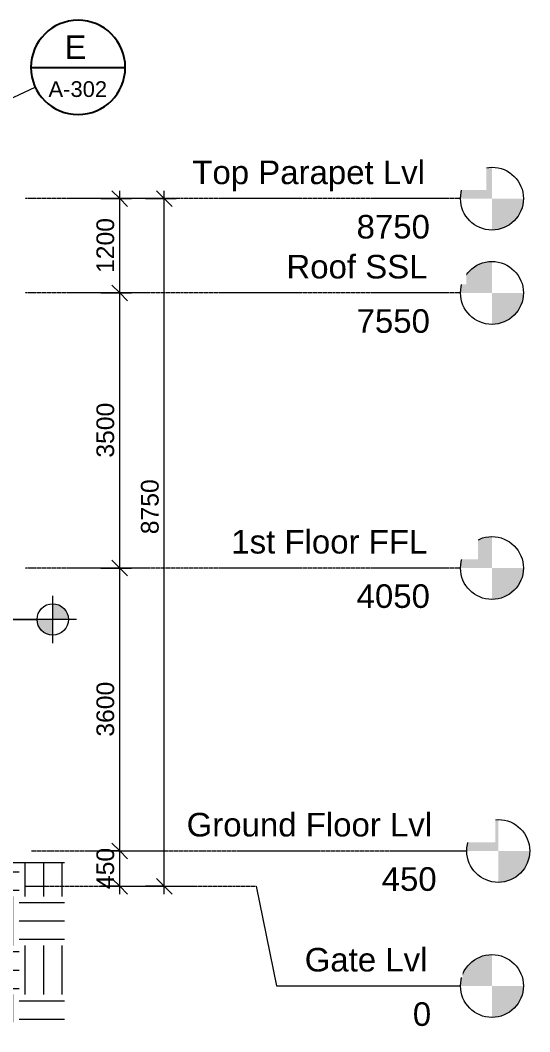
# Model space of a CAD drawing. Header units: millimetres. Extents: x -14692 to 72145, y -2093 to 15232.
# Drawn here: x 8279 to 14757, y -1851 to 11020 of the extents above; entities that cross this region are included whole.
import ezdxf

# ---------------------------------------------------------------- set-up
doc = ezdxf.new("R2010")
doc.units = ezdxf.units.MM
doc.linetypes.add('Centre', pattern=[31.75, 6.35, -4.75, 15.9, -4.75])
for name, color, linetype, lineweight in [('A-ANNO-DIMS', 211, 'Continuous', 9), ('A-ANNO-DIMS-100', 211, 'Continuous', 9), ('A-ANNO-SYMB', 150, 'Continuous', 9), ('A-DETL-GENF', 92, 'Continuous', 9), ('A-DETL-THIN', 151, 'Continuous', 9), ('A-FLOR-LEVL', 51, 'Continuous', 9), ('G-ANNO-DIMS', 111, 'Continuous', 9)]:
    doc.layers.add(name, color=color, linetype=linetype, lineweight=lineweight)
doc.styles.add('Arial_1', font='arial.ttf', dxfattribs={"height": 300})
doc.styles.add('Arial_3', font='arial.ttf', dxfattribs={"height": 225})
doc.styles.add('Arial_5', font='arial.ttf', dxfattribs={"height": 200})
doc.dimstyles.new('Ele-dim-100', dxfattribs={"dimscale": 304.8, "dimtxt": 229.558365, "dimasz": 0.656168, "dimexe": 0.492126, "dimexo": 0.0625, "dimgap": 0.016404, "dimtad": 1, "dimdec": 0, "dimrnd": 5, "dimzin": 0, "dimdsep": 46, "dimtxsty": 'Arial_3', "dimblk1": 'OBLIQUE', "dimblk2": 'OBLIQUE', "dimsah": 1, "dimcen": 0.09, "dimdle": 0.328084, "dimazin": 0, "dimtfac": 1, "dimtdec": 4, "dimtix": 1, "dimtmove": 0, "dimatfit": 3, "dimfxl": 0.787402, "dimfxlon": 1, "dimtvp": 1, "dimtolj": 1, "dimtzin": 0, "dimarcsym": 2})
doc.dimstyles.new('Ele-dim-100_1', dxfattribs={"dimscale": 304.8, "dimtxt": 229.558365, "dimasz": 0.656168, "dimexe": 0.492126, "dimexo": 0.0625, "dimgap": 0.016404, "dimtad": 1, "dimdec": 0, "dimrnd": 5, "dimzin": 0, "dimdsep": 46, "dimtxsty": 'Arial_3', "dimblk1": 'OBLIQUE', "dimblk2": 'OBLIQUE', "dimsah": 1, "dimcen": 0.09, "dimdle": 0.328084, "dimazin": 0, "dimtfac": 1, "dimtdec": 4, "dimtix": 1, "dimtmove": 2, "dimatfit": 3, "dimfxl": 0.787402, "dimfxlon": 1, "dimtvp": 1, "dimtolj": 1, "dimtzin": 0, "dimarcsym": 2})

# ---------------------------------------------------------------- blocks, each defined once
blk = doc.blocks.new('Level - Standard-24867-Elevation-3')
at = {"layer": 'A-FLOR-LEVL'}
h = blk.add_hatch(color=256, dxfattribs=at)
edge = h.paths.add_edge_path()
edge.add_line((14277, -1268), (13877, -1268))
edge.add_arc((14277, -1268), 400, 90, 180, ccw=False)
edge.add_line((14277, -868), (14277, -1268))
h = blk.add_hatch(color=256, dxfattribs=at)
edge = h.paths.add_edge_path()
edge.add_line((14277, -1668), (14277, -1268))
edge.add_line((14277, -1268), (14677, -1268))
edge.add_arc((14277, -1268), 400, 270, 360, ccw=False)
blk.add_circle((14277, -1268), 400, dxfattribs=at)
blk = doc.blocks.new('DIMBLOCK1-Elevation-3')
at = {"layer": 'A-ANNO-DIMS-100', "transparency": 16777216}
for p, q in [((9545, 450), (9445, 550)), ((9305, 450), (9695, 450)), ((9545, 450), (9305, 450)), ((9545, -100), (9545, 450)), ((9545, 450), (9645, 350)), ((9305, 0), (9695, 0)), ((9545, 0), (9305, 0)), ((9545, 0), (9445, 100)), ((9545, 0), (9645, -100))]:
    blk.add_line(p, q, dxfattribs=at)
at = {"layer": 'A-ANNO-DIMS-100', "color": 0, "transparency": 16777216, "insert": (9248, -35), "char_height": 225, "width": 622.99, "attachment_point": 1, "rotation": 90, "line_spacing_factor": 0.941778, "style": 'Arial_3'}
blk.add_mtext('450', dxfattribs=at)
blk = doc.blocks.new('_Oblique')
at = {"color": 0, "linetype": 'ByBlock', "lineweight": -2}
blk.add_line((-0.5, -0.5), (0.5, 0.5), dxfattribs=at)
blk = doc.blocks.new('DIMBLOCK2-Elevation-3')
at = {"layer": 'A-ANNO-DIMS-100', "transparency": 16777216}
for p, q in [((9545, 4050), (9445, 4150)), ((9305, 4050), (9695, 4050)), ((9545, 4050), (9305, 4050)), ((9545, 450), (9545, 4050)), ((9545, 4050), (9645, 3950)), ((9545, 450), (9445, 550)), ((9305, 450), (9695, 450)), ((9545, 450), (9305, 450)), ((9545, 450), (9645, 350))]:
    blk.add_line(p, q, dxfattribs=at)
at = {"layer": 'A-ANNO-DIMS-100', "color": 0, "transparency": 16777216, "insert": (9248, 1904), "char_height": 225, "width": 830.65, "attachment_point": 1, "rotation": 90, "line_spacing_factor": 0.941778, "style": 'Arial_3'}
blk.add_mtext('3600', dxfattribs=at)
blk = doc.blocks.new('DIMBLOCK3-Elevation-3')
at = {"layer": 'A-ANNO-DIMS-100', "transparency": 16777216}
for p, q in [((9545, 7550), (9445, 7650)), ((9305, 7550), (9695, 7550)), ((9545, 7550), (9305, 7550)), ((9545, 4050), (9545, 7550)), ((9545, 7550), (9645, 7450)), ((9545, 4050), (9445, 4150)), ((9305, 4050), (9695, 4050)), ((9545, 4050), (9305, 4050)), ((9545, 4050), (9645, 3950))]:
    blk.add_line(p, q, dxfattribs=at)
at = {"layer": 'A-ANNO-DIMS-100', "color": 0, "transparency": 16777216, "insert": (9248, 5454), "char_height": 225, "width": 830.65, "attachment_point": 1, "rotation": 90, "line_spacing_factor": 0.941778, "style": 'Arial_3'}
blk.add_mtext('3500', dxfattribs=at)
blk = doc.blocks.new('DIMBLOCK4-Elevation-3')
at = {"layer": 'A-ANNO-DIMS-100', "transparency": 16777216}
for p, q in [((9545, 8750), (9445, 8850)), ((9545, 7550), (9545, 8850)), ((9305, 8750), (9695, 8750)), ((9545, 8750), (9305, 8750)), ((9545, 8750), (9645, 8650)), ((9545, 7550), (9445, 7650)), ((9305, 7550), (9695, 7550)), ((9545, 7550), (9305, 7550)), ((9545, 7550), (9645, 7450))]:
    blk.add_line(p, q, dxfattribs=at)
at = {"layer": 'A-ANNO-DIMS-100', "color": 0, "transparency": 16777216, "insert": (9248, 7804), "char_height": 225, "width": 830.65, "attachment_point": 1, "rotation": 90, "line_spacing_factor": 0.941778, "style": 'Arial_3'}
blk.add_mtext('1200', dxfattribs=at)
blk = doc.blocks.new('DIMBLOCK5-Elevation-3')
at = {"layer": 'A-ANNO-DIMS-100', "transparency": 16777216}
for p, q in [((10111, 8750), (10011, 8850)), ((10111, -100), (10111, 8850)), ((9871, 8750), (10261, 8750)), ((10111, 8750), (9871, 8750)), ((10111, 8750), (10211, 8650)), ((9871, 0), (10261, 0)), ((10111, 0), (9871, 0)), ((10111, 0), (10011, 100)), ((10111, 0), (10211, -100))]:
    blk.add_line(p, q, dxfattribs=at)
at = {"layer": 'A-ANNO-DIMS-100', "color": 0, "transparency": 16777216, "insert": (9814, 4480), "char_height": 225, "width": 830.65, "attachment_point": 1, "rotation": 90, "line_spacing_factor": 0.941778, "style": 'Arial_3'}
blk.add_mtext('8750', dxfattribs=at)
blk = doc.blocks.new('Spot Elevations - Standard-23738-Elevation-3')
at = {"layer": 'G-ANNO-DIMS'}
h = blk.add_hatch(color=256, dxfattribs=at)
edge = h.paths.add_edge_path()
edge.add_line((4844, 9187), (5044, 9187))
edge.add_arc((4844, 9187), 200, 0, 90)
edge.add_line((4844, 9387), (4844, 9187))
h = blk.add_hatch(color=256, dxfattribs=at)
edge = h.paths.add_edge_path()
edge.add_line((4844, 9187), (4644, 9187))
edge.add_arc((4844, 9187), 200, 180, 270)
edge.add_line((4844, 8987), (4844, 9187))
for p, q in [((4844, 8887), (4844, 9487)), ((5144, 9187), (3444, 9187))]:
    blk.add_line(p, q, dxfattribs=at)
blk.add_circle((4844, 9187), 200, dxfattribs=at)
blk = doc.blocks.new('Section - M_Callout-628330-Elevation-3')
at = {"layer": 'A-ANNO-SYMB', "lineweight": 25}
blk.add_line((8415, 10420), (9615, 10420), dxfattribs=at)
for start, end in [(0, 180), (180, 360)]:
    blk.add_arc((9015, 10420), 600, start, end, dxfattribs=at)

msp = doc.modelspace()

# ---------------------------------------------------------------- hatches: boundary and pattern name
at = {"layer": 'A-DETL-GENF'}
h = msp.add_hatch(dxfattribs=at)
h.set_pattern_fill('FP_2', color=8, style=0, pattern_type=2)
h.set_pattern_definition([(0, (-2360.56, 1200), (625, 625), [625, -625]), (0, (-2360.56, 1434.4), (625, 625), [625, -625]), (0, (-2360.56, 1668.75), (625, 625), [625, -625]), (90, (-2282.43, 1746.9), (-625, 625), [625, -625]), (90, (-2048.06, 1746.9), (-625, 625), [625, -625]), (90, (-1813.7, 1746.9), (-625, 625), [625, -625])])
h.paths.add_polyline_path([(7586.7, -1730.5), (8842.3, -1730.5), (8842.3, 300), (7238.9, 300), (7238.9, 6.7), (7163.9, 6.7), (7163.9, -41.9), (7098.9, 66.7), (7098.9, 6.7), (7038.9, 6.7), (7038.9, 300), (-6736.1, 300), (-6736.1, 31.1), (-6811.1, 31.1), (-6811.1, -17.5), (-6876.1, 91.1), (-6876.1, 31.1), (-6936.1, 31.1), (-6936.1, 300), (-8357.7, 300), (-8357.7, -1730.5), (7238.9, -1730.5)])

# ---------------------------------------------------------------- linework, layer by layer
at = {"layer": 'A-ANNO-SYMB'}
msp.add_line((7749.4, 9831.9), (8470.8, 10167.2), dxfattribs=at)
at = {"layer": 'A-DETL-THIN'}
msp.add_line((8842.3, 300), (7238.9, 300), dxfattribs=at)
at = {"layer": 'A-FLOR-LEVL', "linetype": 'Centre'}
for p, q in [((13877.2, 8750), (8340.7, 8750)), ((13877.2, 7550), (8340.7, 7550)), ((13877.2, 4050), (8340.7, 4050)), ((8420.7, 450), (13957.2, 450)), ((8340.7, 0), (11280.1, 0))]:
    msp.add_line(p, q, dxfattribs=at)
at = {"layer": 'A-FLOR-LEVL'}
for p, q in [((11280.1, 0), (11537.6, -1268.1)), ((11537.6, -1268.1), (13877.2, -1268.1))]:
    msp.add_line(p, q, dxfattribs=at)
at = {"layer": 'G-ANNO-DIMS'}
msp.add_line((7179.1, 3396), (8492.8, 3396), dxfattribs=at)

# ---------------------------------------------------------------- block references
at = {"layer": 'A-ANNO-SYMB', "lineweight": 25}
msp.add_blockref('Section - M_Callout-628330-Elevation-3', (0, 0), dxfattribs=at)
at = {"layer": 'A-FLOR-LEVL'}
for p in [(0, 10018.1), (0, 8818.1), (0, 5318.1), (80, 1718.1), (0, 0)]:
    msp.add_blockref('Level - Standard-24867-Elevation-3', p, dxfattribs=at)
at = {"layer": 'G-ANNO-DIMS'}
msp.add_blockref('Spot Elevations - Standard-23738-Elevation-3', (3848.9, -5791.4), dxfattribs=at)

# ---------------------------------------------------------------- texts
at = {"layer": 'A-ANNO-SYMB', "attachment_point": 1}
for s, insert, char_height, width, style in [('E', (8842.1, 10827.5), 300, 344.726, 'Arial_1'), ('A-302', (8638.5, 10243.6), 200, 921.941, 'Arial_5')]:
    msp.add_mtext(s, dxfattribs=dict(at, insert=insert, char_height=char_height, width=width, style=style))
at = {"layer": 'A-FLOR-LEVL', "char_height": 300, "attachment_point": 1, "style": 'Arial_1', "bg_fill": 3, "box_fill_scale": 1.25, "bg_fill_color": 256, "bg_fill_true_color": 13158600, "bg_fill_transparency": 0}
for s, insert, width in [('7550', (12555.7, 7342.6), 1154.43), ('4050', (12555.7, 3842.6), 1154.43), ('450', (12874.7, 242.6), 865.822), ('0', (13270.7, -1475.6), 288.607)]:
    msp.add_mtext(s, dxfattribs=dict(at, insert=insert, width=width))

# ---------------------------------------------------------------- dimensions: what is measured, and where the dimension line sits
at = {"layer": 'A-ANNO-DIMS'}
for base, p1, p2, override, picture, middle in [((9544.7, 8750), (9304.7, 7550), (9304.7, 8750), {"dimpost": '<>', "dimfxl": 1200}, 'DIMBLOCK4-Elevation-3', (9424.8, 8150)), ((9544.7, 7550), (9304.7, 4050), (9304.7, 7550), {"dimpost": '<>', "dimfxl": 3500}, 'DIMBLOCK3-Elevation-3', (9424.8, 5800)), ((9544.7, 4050), (9304.7, 450), (9304.7, 4050), {"dimpost": '<>', "dimfxl": 3600}, 'DIMBLOCK2-Elevation-3', (9424.8, 2250)), ((9544.7, 450), (9304.7, 0), (9304.7, 450), {"dimpost": '<>', "dimfxl": 450}, 'DIMBLOCK1-Elevation-3', (9424.8, 225))]:
    dim = msp.add_linear_dim(base=base, p1=p1, p2=p2, angle=90, dimstyle='Ele-dim-100', override=override, dxfattribs=at)
    dim.commit()
    dim.dimension.update_dxf_attribs({"geometry": picture, "text_midpoint": middle})

# ---------------------------------------------------------------- next in the draw order: texts
at = {"layer": 'A-FLOR-LEVL', "char_height": 300, "attachment_point": 1, "style": 'Arial_1', "bg_fill": 3, "box_fill_scale": 1.25, "bg_fill_color": 256, "bg_fill_true_color": 13158600, "bg_fill_transparency": 0}
for s, insert, width in [('Top Parapet Lvl', (10467, 9234.4), 3663.712), ('Roof SSL', (11664, 8034.4), 2212.657), ('1st Floor FFL', (10963, 4534.4), 3062.446), ('Ground Floor Lvl', (10395, 934.4), 3848.1), ('Gate Lvl', (11896, -783.7), 1932.067)]:
    msp.add_mtext(s, dxfattribs=dict(at, insert=insert, width=width))

# ---------------------------------------------------------------- next in the draw order: texts
at = {"layer": 'A-FLOR-LEVL', "insert": (12555.7, 8542.6), "char_height": 300, "width": 1154.43, "attachment_point": 1, "style": 'Arial_1', "bg_fill": 3, "box_fill_scale": 1.25, "bg_fill_color": 256, "bg_fill_true_color": 13158600, "bg_fill_transparency": 0}
msp.add_mtext('8750', dxfattribs=at)

# ---------------------------------------------------------------- next in the draw order: dimensions: what is measured, and where the dimension line sits
at = {"layer": 'A-ANNO-DIMS'}
dim = msp.add_linear_dim(base=(10110.7, 8750), p1=(9870.7, 0), p2=(9870.7, 8750), angle=90, dimstyle='Ele-dim-100_1', override={"dimpost": '<>', "dimfxl": 8750}, dxfattribs=at)
dim.commit()
dim.dimension.update_dxf_attribs({"geometry": 'DIMBLOCK5-Elevation-3', "text_midpoint": (9963.6, 4894.9), "dimtype": 160, "text_rotation": 90})

doc.saveas('drawing.dxf')
